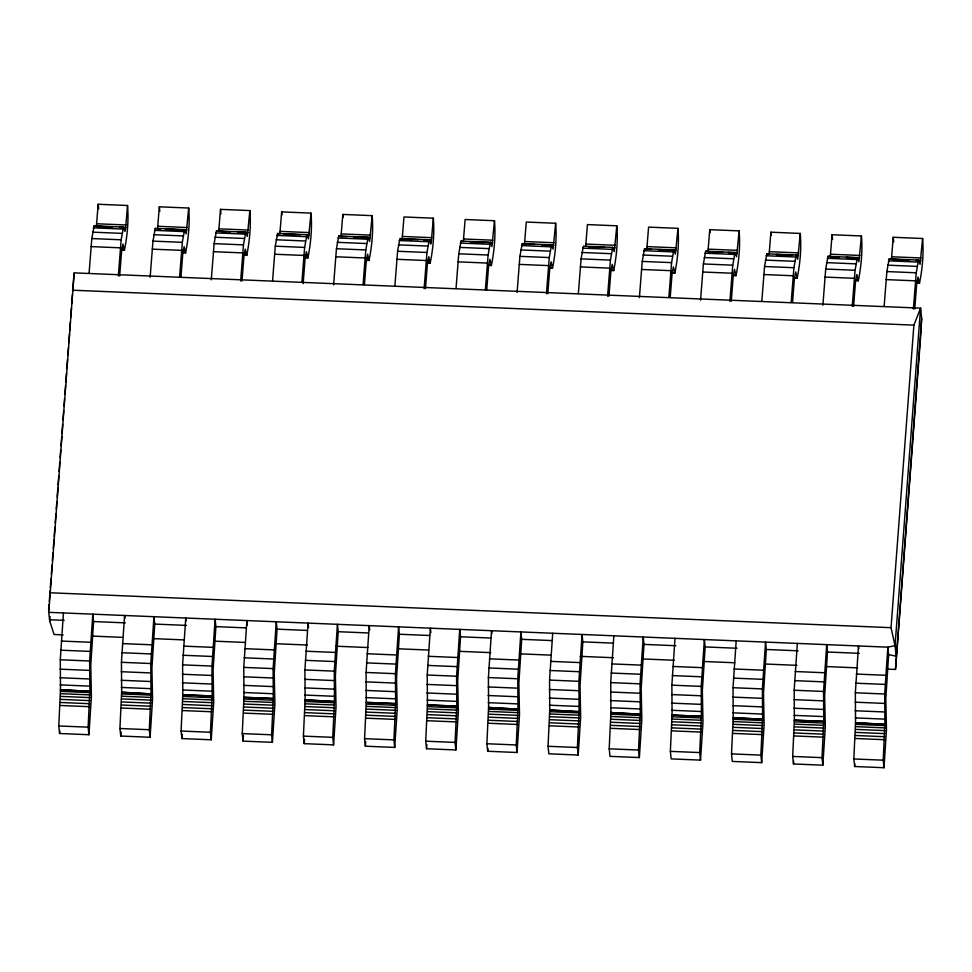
<?xml version="1.0" encoding="UTF-8"?>
<svg xmlns="http://www.w3.org/2000/svg" width="972" height="972" viewBox="0 0 972 972"><rect width="100%" height="100%" fill="white"/><g stroke="black" fill="none" stroke-linecap="round" stroke-linejoin="round"><path stroke-width="1.46" d="M89.861 691.371L89.643 660.996L92.79 614.158L93.579 621.545L90.761 665.65L91.404 696.754L88.938 734.723L59.584 733.496L58.782 725.963L60.458 689.695L89.861 691.371L60.458 689.695M88.938 734.723L88.136 727.178L89.813 690.91M151.025 693.911L150.794 663.536L153.953 616.698L154.742 624.085L151.924 668.189L152.555 699.293L150.101 737.262L120.747 736.035L119.933 728.502L121.621 692.234L151.025 693.911L121.621 692.234M150.101 737.262L149.299 729.717L150.976 693.449M212.175 696.45L211.957 666.075L215.104 619.237L215.893 626.624L213.075 670.729L213.719 701.833L211.252 739.801L181.898 738.574L181.096 731.041L182.772 694.773L212.127 695.988L182.772 694.773M211.252 739.801L210.45 732.256L212.127 695.988M273.339 698.99L273.12 668.615L276.267 621.776L277.056 629.163L274.238 673.268L274.882 704.372L272.415 742.341L243.061 741.114L242.259 733.581L243.936 697.313L273.29 698.528L243.936 697.313M272.415 742.341L271.613 734.796L273.29 698.528M334.502 701.529L334.271 671.154L337.418 624.316L338.207 631.703L335.389 675.807L336.033 706.911L333.578 744.88L304.224 743.653L303.41 736.12L305.087 699.852L334.502 701.529L305.087 699.852M333.578 744.88L332.764 737.335L334.453 701.067M395.653 704.068L395.434 673.693L398.581 626.855L399.37 634.242L396.552 678.334L397.196 709.451L394.729 747.419L365.375 746.192L364.573 738.659L366.25 702.392L395.604 703.607L366.25 702.392M394.729 747.419L393.927 739.874L395.604 703.607M456.816 706.608L456.597 676.233L459.744 629.394L460.534 636.782L457.715 680.874L458.347 711.99L455.892 749.959L426.538 748.732L425.724 741.199L427.413 704.931L456.767 706.146L427.413 704.931M455.892 749.959L455.09 742.414L456.767 706.146M517.967 709.147L517.748 678.772L520.895 631.934L521.685 639.321L518.866 683.413L519.51 714.529L517.043 752.498L487.689 751.271L486.887 743.738L488.564 707.47L517.967 709.147L488.564 707.47M517.043 752.498L516.241 744.953L517.918 708.685M579.13 711.686L578.911 681.311L582.058 634.473L582.848 641.86L580.029 685.953L580.673 717.069L578.206 755.037L548.852 753.81L548.05 746.277L549.727 710.01L579.13 711.686L549.727 710.01M578.206 755.037L577.404 747.492L579.081 711.225M640.293 714.226L640.062 683.851L643.209 637.012L643.999 644.4L641.18 688.492L641.824 719.608L639.369 757.577L610.015 756.35L609.201 748.817L610.89 712.549L640.293 714.226L610.89 712.549M639.369 757.577L638.555 750.032L640.244 713.764M701.444 716.765L701.225 686.39L704.372 639.552L705.162 646.939L702.343 691.031L702.987 722.147L700.52 760.116L671.166 758.889L670.364 751.356L672.041 715.088L701.395 716.303L672.041 715.088M700.52 760.116L699.719 752.571L701.395 716.303M762.607 719.304L762.388 688.917L765.535 642.091L766.325 649.478L763.506 693.571L764.138 724.687L761.683 762.643L732.329 761.428L731.515 753.895L733.204 717.628L762.607 719.304L733.204 717.628M761.683 762.643L760.882 755.11L762.558 718.843M823.77 721.844L823.539 691.457L826.686 644.63L827.476 652.018L824.657 696.11L825.301 727.226L822.847 765.183L793.48 763.968L792.678 756.435L794.355 720.167L823.721 721.382L794.355 720.167M822.847 765.183L822.033 757.65L823.721 721.382M886.403 669.064L895.491 669.441L920.666 336.227L921.675 318.5L920.569 308.136L74.164 272.865L48.758 612.336L887.849 647.17L888.639 654.557L885.82 698.649L886.464 729.765L883.998 767.722L854.643 766.507L853.841 758.974L855.518 722.706L884.921 724.383L855.518 722.706M883.998 767.722L883.196 760.189L884.872 723.921M60.507 690.156L60.288 659.769L63.435 612.943M121.67 692.696L121.439 662.309L124.586 615.483L124.902 618.435M182.821 695.235L182.602 664.848L185.749 618.022L186.065 620.974M243.984 697.774L243.765 667.387L246.912 620.561L247.386 624.996M305.147 700.314L304.916 669.927L308.063 623.101L308.537 627.535M366.298 702.853L366.08 672.466L369.226 625.64L369.7 630.075M427.461 705.393L427.23 675.005L430.377 628.179L430.851 632.614M488.612 707.932L488.394 677.545L491.54 630.719L491.856 633.671M549.775 710.471L549.557 680.084L552.703 633.258M610.938 713.011L610.708 682.623L613.854 635.797M672.089 715.55L671.871 685.163L675.018 638.337M733.253 718.077L733.022 687.702L736.181 640.876M794.403 720.617L794.185 690.242L797.332 643.415M855.567 723.156L855.348 692.781L858.495 645.955L858.811 648.907M884.921 724.383L884.702 693.996L887.849 647.17L895.03 645.627L920.569 308.136M895.491 669.441L921.675 318.5M59.584 733.496L59.79 730.628M120.747 736.035L121.05 731.734M181.898 738.574L182.201 734.273M243.061 741.114L243.462 735.379M304.224 743.653L304.528 739.352M365.375 746.192L365.679 741.891M426.538 748.732L426.842 744.431M487.689 751.271L487.895 748.404M793.48 763.968L793.687 761.1M854.643 766.507L854.85 763.64M48.6 610.477L49.062 604.426M49.28 601.413L50.082 590.818M50.313 587.793L50.994 578.729M51.346 574.185L52.026 565.121M52.367 560.577L52.938 553.019M53.278 548.475L53.97 539.411M54.201 536.386L54.882 527.31M55.222 522.778L55.914 513.702M56.255 509.17L56.826 501.601M57.166 497.069L57.846 487.993M58.077 484.967L58.77 475.891M59.11 471.359L59.79 462.283M60.13 457.751L60.701 450.194M61.054 445.65L61.734 436.586M61.965 433.561L62.645 424.485M62.986 419.953L63.678 410.877M64.018 406.332L64.589 398.775M64.93 394.243L65.622 385.167M65.841 382.142L66.533 373.066M66.874 368.534L67.554 359.458M67.906 354.926L68.477 347.368M68.818 342.824L69.498 333.748M69.729 330.735L70.409 321.659M70.762 317.115L71.442 308.051M71.782 303.507L72.475 294.443M72.693 291.418L74.066 273.266M63.168 634.886L54.08 634.509L49.73 621.108L50.082 616.576M89.084 273.241L91.805 238.565L94.126 225.856L123.48 227.084L124.999 231.336L125.485 229.453L127.539 205.493L98.184 204.278L96.386 226.257L112.533 226.938M118.329 275.951L121.16 239.792L123.48 227.084M119.678 275.939L121.646 250.667L122.958 244.033L124.416 250.29C127.381 235.722 128.766 220.316 127.539 205.493M150.138 277.263L152.969 241.105L155.277 228.396L184.631 229.623L186.15 233.875L188.69 208.032L159.335 206.817L157.537 228.797L160.477 228.918M179.601 277.008L182.323 242.332L184.631 229.623M180.95 276.996L182.809 253.206L184.121 246.572L185.579 252.829C188.544 238.262 189.929 222.855 188.69 208.032M211.289 279.802L214.119 243.644L216.44 230.935L245.795 232.15L247.313 236.415L249.853 210.572L220.498 209.357L218.7 231.336L230.437 231.822M240.655 281.03L243.474 244.871L245.795 232.15M242.004 281.017L243.972 255.745L245.272 249.111L246.73 255.369C249.695 240.801 251.092 225.395 249.853 210.572M272.561 280.859L275.283 246.183L277.591 233.474L306.958 234.689L308.464 238.954L311.016 213.111L281.649 211.884L279.863 233.875M301.915 282.087L304.637 247.41L306.958 234.689M303.155 283.557L305.123 258.285L306.435 251.651L307.893 257.908C310.858 243.34 312.243 227.934 311.016 213.111M333.615 284.881L336.446 248.723L338.754 236.014L368.109 237.229L369.627 241.493L372.167 215.65L342.812 214.423L341.014 236.415L346.883 236.658M363.078 284.626L365.8 249.95L368.109 237.229M364.427 284.614L366.286 260.824L367.598 254.19L369.044 260.447C372.009 245.88 373.406 230.473 372.167 215.65M394.875 285.938L397.597 251.262L399.917 238.553L429.272 239.768L430.79 244.033L431.276 242.15L433.33 218.19L403.975 216.963L402.177 238.954L418.325 239.622M424.12 288.635L426.951 252.477L429.272 239.768M425.469 288.635L427.437 263.363L428.749 256.73L430.207 262.987C433.172 248.419 434.557 233.013 433.33 218.19M456.038 288.477L458.76 253.801L461.068 241.092L490.423 242.307L491.941 246.572L494.481 220.729L465.126 219.502L463.328 241.493M485.393 289.705L488.114 255.016L490.423 242.307M486.741 289.692L488.6 265.903L489.912 259.269L491.37 265.526C494.335 250.958 495.72 235.552 494.481 220.729M517.08 292.499L519.911 256.341L522.231 243.632L551.586 244.847L553.104 249.111L555.644 223.268L526.289 222.041L524.491 244.033L534.77 244.458M546.446 293.714L549.265 257.556L551.586 244.847M547.795 293.714L549.763 268.442L551.063 261.808L552.521 268.065C555.486 253.498 556.883 238.091 555.644 223.268M578.352 293.556L581.074 258.88L583.382 246.171L612.749 247.386L614.255 251.651L616.807 225.808L587.452 224.581L585.654 246.572M607.597 296.253L610.428 260.095L612.749 247.386M608.946 296.253L610.914 270.981L612.226 264.348L613.684 270.605C616.649 256.037 618.034 240.631 616.807 225.808M639.406 297.578L642.237 261.419L644.545 248.71L673.9 249.925L675.418 254.19L677.958 228.347L648.603 227.12L646.805 249.111L651.216 249.294M668.87 297.323L671.591 262.634L673.9 249.925M670.218 297.31L672.077 273.521L673.389 266.887L674.835 273.144C677.8 258.576 679.197 243.17 677.958 228.347M700.557 300.117L703.388 263.959L705.708 251.25L735.063 252.465L736.582 256.73L739.121 230.886L709.767 229.659L707.968 251.651L722.646 252.258M729.911 301.332L732.742 265.174L735.063 252.465M731.26 301.32L733.228 276.048L734.54 269.426L735.998 275.684C738.963 261.116 740.348 245.709 739.121 230.886M761.829 301.174L764.551 266.498L766.859 253.789L796.214 255.004L797.733 259.269L800.272 233.426L770.918 232.199L769.131 254.19M791.184 302.401L793.905 267.713L796.214 255.004M792.532 302.389L794.391 278.587L795.704 271.966L797.162 278.223C800.126 263.655 801.511 248.249 800.272 233.426M822.883 305.196L825.702 269.037L828.023 256.329L857.377 257.544L858.896 261.808L861.435 235.965L832.081 234.738L830.282 256.73L839.091 257.094M852.237 306.411L855.068 270.252L857.377 257.544M853.586 306.399L855.554 281.127L856.854 274.505L858.312 280.762C861.277 266.194 862.674 250.788 861.435 235.965M884.143 306.253L886.865 271.577L889.173 258.868L918.54 260.083L920.059 264.335L922.598 238.505L893.244 237.277L891.446 259.269M918.54 260.083L916.219 272.792L913.388 308.95L913.255 307.711M914.737 308.938L916.705 283.666L918.018 277.044L919.476 283.302C922.44 268.734 923.825 253.328 922.598 238.505M888.639 654.557L896.172 656.246L895.03 645.627L891.032 627.681L913.887 325.134L920.496 308.403M96.617 223.754L125.971 224.969M157.78 226.294L187.134 227.509M218.931 228.833L248.285 230.048M280.094 231.372L309.448 232.587M341.245 233.912L370.611 235.127M402.408 236.451L431.762 237.666M463.571 238.99L492.925 240.206M524.722 241.53L554.076 242.745M585.885 244.069L615.24 245.284M647.036 246.609L676.403 247.824M708.199 249.148L737.554 250.363M769.362 251.687L798.717 252.902M830.513 254.227L859.868 255.442M891.676 256.766L921.031 257.981M119.872 227.241L125.74 227.484M166.346 229.161L186.903 230.024M237.788 232.138L248.054 232.563M284.261 234.058L300.409 234.738M306.277 234.981L309.218 235.103M354.233 236.961L370.368 237.642M424.193 239.865L431.532 240.181M470.667 241.797L492.695 242.721M542.109 244.762L553.846 245.26M588.582 246.694L604.73 247.362M612.068 247.666L615.009 247.787M658.554 249.597L676.16 250.326M728.514 252.501L737.323 252.866M776.47 254.494L792.605 255.162M795.546 255.284L798.486 255.405M846.43 257.398L859.637 257.945M892.916 259.33L909.051 259.998M916.389 260.302L920.8 260.484M96.252 226.452L107.989 226.938M119.738 227.424L124.137 227.606M166.212 229.356L179.419 229.902M225.905 231.834L216.44 230.935M237.642 232.32L246.451 232.685M284.128 234.252L295.865 234.738M342.351 236.67L338.754 236.014M354.087 237.156L368.777 237.763M400.573 239.088L412.31 239.574M424.059 240.06L429.928 240.303M470.533 241.992L483.752 242.538M530.226 244.47L522.231 243.632M541.975 244.956L552.242 245.381M588.449 246.888L600.198 247.374M658.421 249.792L670.158 250.278M716.643 252.21L705.708 251.25M728.38 252.696L735.719 252.999M776.324 254.688L788.073 255.174M834.547 257.106L828.023 256.329M846.296 257.592L858.033 258.078M892.77 259.524L904.519 260.01M916.256 260.496L919.196 260.618M93.373 227.825L122.727 229.052M154.524 230.364L183.89 231.591M215.687 232.903L245.041 234.131M276.85 235.443L306.204 236.67M338.001 237.982L367.355 239.209M399.164 240.521L428.518 241.749M460.315 243.061L489.681 244.276M521.478 245.6L550.832 246.815M582.641 248.139L611.995 249.354M643.792 250.679L673.146 251.894M704.955 253.218L734.31 254.433M766.106 255.758L795.473 256.973M827.269 258.297L856.624 259.512M888.432 260.836L917.787 262.051M92.583 232.162L121.937 233.377M153.734 234.702L183.101 235.917M214.897 237.241L244.251 238.456M276.06 239.78L305.415 240.995M337.211 242.32L366.565 243.535M398.374 244.859L427.729 246.074M459.525 247.398L488.892 248.613M520.688 249.938L550.043 251.153M581.851 252.477L611.206 253.692M643.002 255.016L672.357 256.231M704.165 257.556L733.52 258.771M765.329 260.095L794.683 261.31M826.479 262.634L855.834 263.849M887.643 265.174L916.997 266.389M91.805 238.565L121.16 239.792M152.969 241.105L182.323 242.332M214.119 243.644L243.474 244.871M275.283 246.183L304.637 247.41M336.446 248.723L365.8 249.95M397.597 251.262L426.951 252.477M458.76 253.801L488.114 255.016M519.911 256.341L549.265 257.556M581.074 258.88L610.428 260.095M642.237 261.419L671.591 262.634M703.388 263.959L732.742 265.174M764.551 266.498L793.905 267.713M825.702 269.037L855.068 270.252M886.865 271.577L916.219 272.792M91.101 246.609L120.455 247.824M120.722 247.787L123.651 247.909M152.264 249.148L181.618 250.363M181.873 250.326L184.814 250.448M213.415 251.687L242.769 252.902M243.036 252.866L245.977 252.987M274.578 254.227L303.932 255.442M304.2 255.405L307.128 255.527M335.729 256.766L365.095 257.981M365.351 257.945L368.291 258.066M396.892 259.305L426.246 260.52M426.514 260.484L429.454 260.605M458.055 261.845L487.409 263.06M519.206 264.384L548.56 265.599M580.369 266.923L609.723 268.138M641.52 269.463L670.887 270.678M702.683 272.002L732.038 273.217M763.846 274.541L793.201 275.756M824.997 277.081L854.352 278.296M886.16 279.62L915.515 280.835M915.782 280.799L918.71 280.92M121.063 249.743L123.991 249.865M182.214 252.283L185.154 252.404M243.377 254.822L246.305 254.943M304.528 257.361L307.468 257.483M365.691 259.901L368.631 260.022M426.854 262.44L429.782 262.562M488.005 264.979L490.945 265.101M549.168 267.519L552.108 267.64M610.331 270.058L613.259 270.18M671.482 272.597L674.422 272.719M732.645 275.137L735.573 275.258M793.796 277.676L796.736 277.798M854.959 280.215L857.899 280.337M916.122 282.755L919.05 282.876M121.476 250.169L124.416 250.29M182.639 252.708L185.579 252.829M243.802 255.247L246.73 255.369M304.953 257.787L307.893 257.908M366.116 260.326L369.044 260.447M427.267 262.865L430.207 262.987M488.43 265.405L491.37 265.526M549.593 267.944L552.521 268.065M610.744 270.483L613.684 270.605M670.437 272.962L674.835 273.144M733.058 275.562L735.998 275.684M794.221 278.101L797.162 278.223M855.384 280.641L858.312 280.762M916.535 283.18L919.476 283.302M72.463 290.203L913.887 325.134M49.608 592.75L891.032 627.681M48.758 612.336L49.548 619.723L64.225 620.33M93.579 621.545L125.376 622.87M154.742 624.085L186.539 625.409M215.893 626.624L246.183 627.888M277.056 629.163L307.346 630.427M338.207 631.703L368.497 632.966M399.37 634.242L429.66 635.506M460.534 636.782L490.811 638.045M521.685 639.321L551.975 640.584M582.848 641.86L613.138 643.124M643.999 644.4L675.807 645.724M705.162 646.939L736.97 648.263M766.325 649.478L798.121 650.803M827.476 652.018L859.284 653.342M91.976 636.077L122.302 637.34M152.616 638.604L184.461 639.916M214.776 641.18L245.102 642.443M275.428 643.695L307.261 645.019M336.069 646.21L367.902 647.534M398.228 648.798L428.543 650.049M458.869 651.313L490.702 652.637M521.028 653.889L551.343 655.152M580.15 656.343L613.502 657.728M642.31 658.931L674.155 660.255M702.95 661.446L734.796 662.77M765.11 664.022L796.955 665.346M825.75 666.549L857.596 667.861M61.309 641.058L90.663 642.285M122.472 643.598L151.826 644.813M183.623 646.137L212.977 647.352M244.786 648.676L274.14 649.891M305.937 651.216L335.304 652.431M367.1 653.755L396.455 654.97M428.263 656.294L457.618 657.509M489.414 658.834L518.769 660.049M550.577 661.373L579.932 662.588M611.74 663.912L641.095 665.127M672.891 666.452L702.246 667.667M734.054 668.991L763.409 670.206M795.205 671.531L824.56 672.746M856.368 674.07L885.723 675.285M60.714 650.183L90.08 651.41M121.877 652.722L151.231 653.949M183.04 655.262L212.394 656.477M244.191 657.801L273.545 659.016M305.354 660.34L334.708 661.555M366.517 662.88L395.871 664.095M427.668 665.419L457.022 666.634M488.831 667.958L518.185 669.173M549.982 670.498L579.336 671.713M611.145 673.037L640.499 674.252M672.308 675.576L701.663 676.791M733.459 678.116L762.813 679.331M794.622 680.655L823.977 681.87M855.773 683.194L885.14 684.409M60.288 659.769L89.643 660.996M121.439 662.309L150.794 663.536M182.602 664.848L211.957 666.075M243.765 667.387L273.12 668.615M304.916 669.927L334.271 671.154M366.08 672.466L395.434 673.693M427.23 675.005L456.597 676.233M488.394 677.545L517.748 678.772M549.557 680.084L578.911 681.311M610.708 682.623L640.062 683.851M671.871 685.163L701.225 686.39M733.022 687.702L762.388 688.917M794.185 690.242L823.539 691.457M855.348 692.781L884.702 693.996M60.033 669.173L89.388 670.388M121.196 671.713L150.551 672.928M182.359 674.252L211.714 675.467M243.51 676.791L272.865 678.006M304.673 679.331L334.028 680.546M365.824 681.87L395.191 683.085M426.987 684.409L456.342 685.625M488.151 686.949L517.505 688.164M549.302 689.488L578.656 690.703M610.465 692.028L639.819 693.243M671.616 694.567L700.982 695.782M732.779 697.106L762.133 698.321M793.942 699.646L823.296 700.861M855.093 702.185L884.447 703.4M59.997 677.739L89.351 678.966M121.148 680.279L150.502 681.506M182.311 682.818L211.665 684.045M243.462 685.357L272.828 686.584M304.625 687.897L333.979 689.124M365.788 690.436L395.142 691.663M426.939 692.975L456.293 694.202M488.102 695.515L517.456 696.742M549.253 698.054L578.619 699.281M610.416 700.593L639.77 701.808M671.579 703.133L700.933 704.348M732.73 705.672L762.084 706.887M793.893 708.211L823.248 709.426M855.056 710.751L884.411 711.966M60.155 684.896L89.509 686.123M121.306 687.435L150.672 688.662M182.469 689.974L211.823 691.201M243.632 692.514L272.986 693.741M304.783 695.053L334.137 696.28M365.946 697.592L395.3 698.819M427.097 700.132L456.463 701.347M488.26 702.671L517.614 703.886M549.423 705.21L578.777 706.425M610.574 707.75L639.928 708.965M671.737 710.289L701.091 711.504M732.9 712.828L762.255 714.043M794.051 715.368L823.406 716.583M855.214 717.907L884.569 719.122M60.58 691.371L89.934 692.599M121.731 693.911L151.085 695.138M182.894 696.45L212.248 697.677M244.045 698.99L273.411 700.217M305.208 701.529L334.562 702.756M366.371 704.068L395.726 705.295M427.522 706.608L456.876 707.835M488.685 709.147L518.04 710.374M549.836 711.686L579.203 712.913M610.999 714.226L640.354 715.453M672.162 716.765L701.517 717.98M733.313 719.304L762.668 720.519M794.476 721.844L823.831 723.059M855.627 724.383L884.994 725.598M60.629 693.656L89.983 694.871M121.792 696.195L151.146 697.41M182.943 698.734L212.297 699.949M244.106 701.274L273.46 702.489M305.269 703.813L334.623 705.028M366.42 706.352L395.774 707.567M427.583 708.892L456.937 710.107M488.734 711.431L518.088 712.646M549.897 713.97L579.251 715.185M611.06 716.51L640.414 717.725M672.211 719.049L701.565 720.264M733.374 721.589L762.728 722.803M794.525 724.128L823.892 725.343M855.688 726.667L885.042 727.882M60.616 696.389L89.971 697.604M121.779 698.929L151.134 700.144M182.943 701.468L212.297 702.683M244.094 704.007L273.448 705.222M305.257 706.547L334.611 707.762M366.408 709.086L395.774 710.301M427.571 711.626L456.925 712.841M488.734 714.165L518.088 715.38M549.885 716.704L579.239 717.919M611.048 719.244L640.402 720.459M672.199 721.771L701.565 722.998M733.362 724.31L762.716 725.537M794.525 726.849L823.879 728.077M855.676 729.389L885.03 730.616M60.543 699.39L89.898 700.618M121.707 701.93L151.061 703.157M182.87 704.469L212.224 705.696M244.021 707.009L273.375 708.236M305.184 709.548L334.538 710.775M366.335 712.087L395.701 713.314M427.498 714.627L456.852 715.854M488.661 717.166L518.015 718.381M549.812 719.705L579.166 720.92M610.975 722.245L640.329 723.46M672.126 724.784L701.492 725.999M733.289 727.323L762.643 728.538M794.452 729.863L823.806 731.078M855.603 732.402L884.957 733.617M60.422 702.489L89.776 703.704M121.573 705.028L150.927 706.243M182.736 707.567L212.09 708.782M243.887 710.107L273.254 711.322M305.05 712.646L334.404 713.861M366.213 715.185L395.568 716.4M427.364 717.725L456.719 718.94M488.527 720.264L517.882 721.479M549.678 722.803L579.045 724.019M610.841 725.343L640.196 726.558M672.004 727.882L701.359 729.097M733.155 730.422L762.51 731.637M794.318 732.961L823.673 734.176M855.469 735.5L884.836 736.715M60.24 705.478L89.594 706.693M121.391 708.017L150.745 709.232M182.554 710.556L211.908 711.771M243.705 713.096L273.071 714.311M304.868 715.635L334.222 716.85M366.031 718.174L395.385 719.389M427.182 720.702L456.536 721.929M488.345 723.241L517.699 724.468M549.496 725.78L578.862 727.007M610.659 728.32L640.013 729.547M671.822 730.859L701.177 732.086M732.973 733.398L762.327 734.625M794.136 735.938L823.491 737.165M855.299 738.477L884.654 739.704M58.782 725.963L88.136 727.178M119.933 728.502L149.299 729.717M181.096 731.041L210.45 732.256M242.259 733.581L271.613 734.796M303.41 736.12L332.764 737.335M364.573 738.659L393.927 739.874M425.724 741.199L455.09 742.414M486.887 743.738L516.241 744.953M548.05 746.277L577.404 747.492M609.201 748.817L638.555 750.032M670.364 751.356L699.719 752.571M731.515 753.895L760.882 755.11M792.678 756.435L822.033 757.65M853.841 758.974L883.196 760.189M889.173 258.868L889.842 259.403M766.859 253.789L767.528 254.324M644.545 248.71L645.201 249.245M461.068 241.092L461.736 241.627M277.591 233.474L278.259 234.009M155.277 228.396L155.945 228.93M94.126 225.856L94.782 226.391M49.548 619.723L49.73 621.108M893.244 237.277L893.718 241.809M832.081 234.738L832.567 239.27M770.918 232.199L771.246 235.212M709.767 229.659L710.082 232.673M342.812 214.423L343.14 217.449M281.649 211.884L281.977 214.909M220.498 209.357L220.984 213.876M159.335 206.817L159.821 211.337M98.184 204.278L98.658 208.798"/></g></svg>
